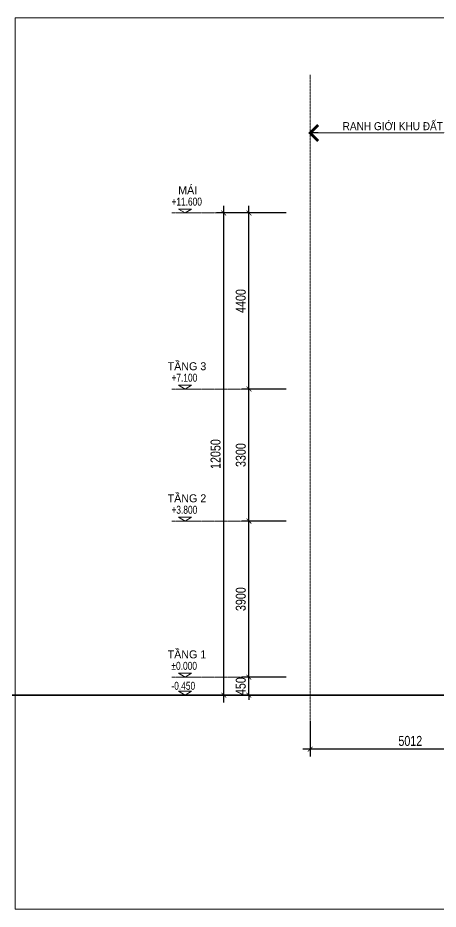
# Model space of a CAD drawing. Header units: millimetres. Extents: x 33748 to 451939, y -263262 to 62681.
# Drawn here: x 305517 to 316030, y -29645 to -7370 of the extents above; entities that cross this region are included whole.
import ezdxf

# ---------------------------------------------------------------- set-up
doc = ezdxf.new("R2010")
doc.units = ezdxf.units.MM
doc.header["$PDMODE"] = 98
doc.linetypes.add('CENTER', pattern=[50.8, 31.75, -6.35, 6.35, -6.35])
doc.linetypes.add('HIDDEN', pattern=[0.375, 0.25, -0.125])
doc.layers.get('Defpoints').update_dxf_attribs({"color": 202, "lineweight": 13})
for name, color, linetype, lineweight in [('-CENTER', 143, 'CENTER', 13), ('-DIM', 9, 'Continuous', 13), ('-KH', 143, 'Continuous', 13), ('-RANH GIOI KHU DAT', 12, 'CENTER', 18), ('-TEXT', 7, 'Continuous', 15), ('-WALL', 4, 'Continuous', 35), ('A72', 9, 'Continuous', 5)]:
    doc.layers.add(name, color=color, linetype=linetype, lineweight=lineweight)
doc.layers.add('12. NET DIM', color=9, linetype='Continuous')
doc.styles.add('1', font='arial.ttf')
doc.styles.add('AVANH', font='', dxfattribs={"width": 0.8})
doc.styles.add('vnavanth', font='', dxfattribs={"width": 0.8})
doc.styles.add('X-5M-DH-TUM1$0$AVANTH', font='arial.ttf', dxfattribs={"width": 0.9})
doc.styles.add('X-ALL-SECTION$0$ROMANS', font='arial.ttf')
doc.styles.get('AVANH').set_extended_font_data('.VnAvantH')
doc.styles.get('vnavanth').set_extended_font_data('.VnAvantH')
doc.dimstyles.new('C_100A3', dxfattribs={"dimscale": 100, "dimtxt": 2.5, "dimasz": 1.2, "dimexe": 1.8, "dimexo": 0, "dimgap": 0.75, "dimtad": 1, "dimdec": 0, "dimzin": 0, "dimdsep": 46, "dimtxsty": 'AVANH', "dimblk": 'ARCHTICK', "dimcen": 0, "dimdle": 1.8, "dimclrd": 256, "dimclre": 256, "dimclrt": 7, "dimadec": 0, "dimazin": 0, "dimtfac": 0.0001, "dimtdec": 0, "dimtix": 1, "dimtmove": 2, "dimatfit": 3, "dimldrblk": 'ARCHTICK', "dimfxl": 1.8, "dimtolj": 1, "dimtzin": 0, "dimarcsym": 0})
doc.dimstyles.new('X-ALL-SECTION$0$ARROWS', dxfattribs={"dimscale": 100, "dimtxt": 2, "dimasz": 1, "dimexe": 2, "dimexo": 5, "dimgap": 1, "dimtad": 1, "dimdec": 0, "dimzin": 0, "dimdsep": 46, "dimtxsty": 'X-ALL-SECTION$0$ROMANS', "dimblk": 'X-ALL-SECTION$0$ARROWS', "dimcen": 0, "dimclrd": 256, "dimclre": 256, "dimclrt": 256, "dimazin": 0, "dimtfac": 0.5, "dimtdec": 0, "dimtofl": 0, "dimtmove": 2, "dimatfit": 3, "dimldrblk": 'X-ALL-SECTION$0$ARROWS', "dimfxl": 1, "dimtolj": 1, "dimtzin": 0, "dimlwd": -1, "dimlwe": -1, "dimarcsym": 0})

# ---------------------------------------------------------------- blocks, each defined once
blk = doc.blocks.new('_ARCHTICK')
at = {"const_width": 0.15}
blk.add_lwpolyline([(-0.5, -0.5), (0.5, 0.5)], dxfattribs=at)
blk = doc.blocks.new('*D353')
at = {"layer": '12. NET DIM', "lineweight": -2, "transparency": 16777216}
for p, q in [((312828, -24949), (312828, -25827)), ((317839, -24949), (317839, -25827)), ((318019, -25647), (312648, -25647))]:
    blk.add_line(p, q, dxfattribs=at)
at = {"layer": 'Defpoints', "color": 0, "transparency": 16777216}
for p in [(312828, -24949), (317839, -24949), (312828, -25647)]:
    blk.add_point(p, dxfattribs=at)
at = {"layer": '12. NET DIM', "lineweight": -2, "transparency": 16777216, "xscale": 120, "yscale": 120, "zscale": 120, "rotation": 180}
blk.add_blockref('_ARCHTICK', (312828, -25647), dxfattribs=at)
at = {"layer": '12. NET DIM', "lineweight": -2, "transparency": 16777216, "xscale": 120, "yscale": 120, "zscale": 120}
blk.add_blockref('_ARCHTICK', (317839, -25647), dxfattribs=at)
at = {"layer": '12. NET DIM', "color": 7, "transparency": 16777216, "insert": (315333, -25442), "char_height": 250, "attachment_point": 5, "style": 'AVANH'}
blk.add_mtext('\\A1;5012', dxfattribs=at)
blk = doc.blocks.new('X-ALL-SECTION$0$ARROWS')
blk.add_line((-1, 0), (0, 0))
at = {"const_width": 0.35}
blk.add_lwpolyline([(-1, -1), (0, 0), (-1, 1)], dxfattribs=at)
blk = doc.blocks.new('*D684')
at = {"layer": '-DIM', "lineweight": -2, "transparency": 16777216}
for p, q in [((311297, -24027), (311297, -19767)), ((312228, -19947), (311117, -19947)), ((312228, -23847), (311117, -23847))]:
    blk.add_line(p, q, dxfattribs=at)
at = {"layer": 'Defpoints', "color": 0, "transparency": 16777216}
for p in [(311297, -19947), (312228, -19947), (312228, -23847)]:
    blk.add_point(p, dxfattribs=at)
at = {"layer": '-DIM', "lineweight": -2, "transparency": 16777216, "xscale": 120, "yscale": 120, "zscale": 120}
for p, rotation in [((311297, -19947), 90), ((311297, -23847), 270)]:
    blk.add_blockref('_ARCHTICK', p, dxfattribs=dict(at, rotation=rotation))
at = {"layer": '-DIM', "color": 7, "transparency": 16777216, "insert": (311093, -21897), "char_height": 250, "attachment_point": 5, "rotation": 90, "style": 'AVANH'}
blk.add_mtext('\\A1;3900', dxfattribs=at)
blk = doc.blocks.new('*D685')
at = {"layer": '-DIM', "lineweight": -2, "transparency": 16777216}
for p, q in [((311297, -20127), (311297, -16467)), ((312228, -16647), (311117, -16647)), ((312228, -19947), (311117, -19947))]:
    blk.add_line(p, q, dxfattribs=at)
at = {"layer": 'Defpoints', "color": 0, "transparency": 16777216}
for p in [(311297, -16647), (312228, -16647), (312228, -19947)]:
    blk.add_point(p, dxfattribs=at)
at = {"layer": '-DIM', "lineweight": -2, "transparency": 16777216, "xscale": 120, "yscale": 120, "zscale": 120}
for p, rotation in [((311297, -16647), 90), ((311297, -19947), 270)]:
    blk.add_blockref('_ARCHTICK', p, dxfattribs=dict(at, rotation=rotation))
at = {"layer": '-DIM', "color": 7, "transparency": 16777216, "insert": (311093, -18297), "char_height": 250, "attachment_point": 5, "rotation": 90, "style": 'AVANH'}
blk.add_mtext('\\A1;3300', dxfattribs=at)
blk = doc.blocks.new('*D686')
at = {"layer": '-DIM', "lineweight": -2, "transparency": 16777216}
for p, q in [((311297, -23847), (311297, -23727)), ((312228, -23847), (311117, -23847)), ((311297, -24297), (311297, -23847)), ((312228, -24297), (311117, -24297)), ((311297, -24297), (311297, -24417))]:
    blk.add_line(p, q, dxfattribs=at)
at = {"layer": 'Defpoints', "color": 0, "transparency": 16777216}
for p in [(311297, -23847), (312228, -23847), (312228, -24297)]:
    blk.add_point(p, dxfattribs=at)
at = {"layer": '-DIM', "lineweight": -2, "transparency": 16777216, "xscale": 120, "yscale": 120, "zscale": 120}
for p, rotation in [((311297, -23847), 270), ((311297, -24297), 90)]:
    blk.add_blockref('_ARCHTICK', p, dxfattribs=dict(at, rotation=rotation))
at = {"layer": '-DIM', "color": 7, "transparency": 16777216, "insert": (311093, -24072), "char_height": 250, "attachment_point": 5, "rotation": 90, "style": 'AVANH'}
blk.add_mtext('\\A1;450', dxfattribs=at)
blk = doc.blocks.new('*D716')
at = {"layer": '-DIM', "lineweight": -2, "transparency": 16777216}
for p, q in [((312228, -12247), (311117, -12247)), ((311297, -16827), (311297, -12067)), ((312228, -16647), (311117, -16647))]:
    blk.add_line(p, q, dxfattribs=at)
at = {"layer": 'Defpoints', "color": 0, "transparency": 16777216}
for p in [(311297, -12247), (312228, -12247), (312228, -16647)]:
    blk.add_point(p, dxfattribs=at)
at = {"layer": '-DIM', "lineweight": -2, "transparency": 16777216, "xscale": 120, "yscale": 120, "zscale": 120}
for p, rotation in [((311297, -12247), 90), ((311297, -16647), 270)]:
    blk.add_blockref('_ARCHTICK', p, dxfattribs=dict(at, rotation=rotation))
at = {"layer": '-DIM', "color": 7, "transparency": 16777216, "insert": (311093, -14447), "char_height": 250, "attachment_point": 5, "rotation": 90, "style": 'AVANH'}
blk.add_mtext('\\A1;4400', dxfattribs=at)
blk = doc.blocks.new('*D717')
at = {"layer": '-DIM', "lineweight": -2, "transparency": 16777216}
for p, q in [((312228, -12247), (310487, -12247)), ((310667, -24477), (310667, -12067)), ((312228, -24297), (310487, -24297))]:
    blk.add_line(p, q, dxfattribs=at)
at = {"layer": 'Defpoints', "color": 0, "transparency": 16777216}
for p in [(310667, -12247), (312228, -12247), (312228, -24297)]:
    blk.add_point(p, dxfattribs=at)
at = {"layer": '-DIM', "lineweight": -2, "transparency": 16777216, "xscale": 120, "yscale": 120, "zscale": 120}
for p, rotation in [((310667, -12247), 90), ((310667, -24297), 270)]:
    blk.add_blockref('_ARCHTICK', p, dxfattribs=dict(at, rotation=rotation))
at = {"layer": '-DIM', "color": 7, "transparency": 16777216, "insert": (310463, -18272), "char_height": 250, "attachment_point": 5, "rotation": 90, "style": 'AVANH'}
blk.add_mtext('\\A1;12050', dxfattribs=at)

msp = doc.modelspace()

# ---------------------------------------------------------------- linework, layer by layer
at = {"layer": '-CENTER', "ltscale": 0.1}
for p, q in [((309366.5, -12246.6), (312227.5, -12246.6)), ((309366.5, -16646.8), (312227.5, -16646.8)), ((309366.5, -19946.8), (312227.5, -19946.8)), ((309366.5, -23846.8), (312227.5, -23846.8)), ((309366.5, -24296.8), (312227.5, -24296.8))]:
    msp.add_line(p, q, dxfattribs=at)
at = {"layer": '-KH'}
for p, q in [((309548.5, -12246.6), (309848.4, -12246.6)), ((309548.5, -16646.8), (309848.4, -16646.8)), ((309548.5, -19946.8), (309848.4, -19946.8)), ((309548.5, -23846.8), (309848.4, -23846.8)), ((309548.5, -24296.8), (309848.4, -24296.8))]:
    msp.add_line(p, q, dxfattribs=at)
for points in [[(309857.5, -12150.6), (309539.4, -12150.6), (309698.4, -12246.6)], [(309857.5, -16550.8), (309539.4, -16550.8), (309698.4, -16646.8)], [(309857.5, -19850.8), (309539.4, -19850.8), (309698.4, -19946.8)], [(309857.5, -23750.8), (309539.4, -23750.8), (309698.4, -23846.8)], [(309857.5, -24200.8), (309539.4, -24200.8), (309698.4, -24296.8)]]:
    msp.add_lwpolyline(points, close=True, dxfattribs=at)
for points in [[(309698.4, -12246.6), (309698.4, -12150.6), (309857.5, -12150.6), (309698.4, -12246.6)], [(309698.4, -16646.8), (309698.4, -16550.8), (309857.5, -16550.8), (309698.4, -16646.8)], [(309698.4, -19946.8), (309698.4, -19850.8), (309857.5, -19850.8), (309698.4, -19946.8)], [(309698.4, -23846.8), (309698.4, -23750.8), (309857.5, -23750.8), (309698.4, -23846.8)], [(309698.4, -24296.8), (309698.4, -24200.8), (309857.5, -24200.8), (309698.4, -24296.8)]]:
    msp.add_solid(points, dxfattribs=at)
at = {"layer": '-RANH GIOI KHU DAT', "linetype": 'HIDDEN', "ltscale": 10}
msp.add_lwpolyline([(312827.5, -25075.9), (312827.5, -8797.4)], dxfattribs=at)
at = {"layer": '-WALL'}
msp.add_line((273947.2, -24296.8), (399947.2, -24296.8), dxfattribs=at)
at = {"layer": 'Defpoints'}
msp.add_lwpolyline([(305447.2, -29645.1), (336947.2, -29645.1), (336947.2, -7370.1), (305447.2, -7370.1)], close=True, dxfattribs=at)

# ---------------------------------------------------------------- texts
at = {"layer": '-TEXT', "color": 2, "style": 'X-5M-DH-TUM1$0$AVANTH', "width": 0.9}
msp.add_text('RANH GIỚI KHU ĐẤT', height=200, dxfattribs=at).set_placement((313640.7, -10177.5))
at = {"layer": '-TEXT', "color": 2, "style": 'vnavanth'}
for s, height, p in [('M¸I', 200, (309527.2, -11777.3)), ('TÇNG 3', 200, (309263.7, -16177.5)), ('TÇNG 2', 199.96, (309263.7, -19477.5)), ('TÇNG 1', 199.96, (309263.7, -23377.5))]:
    msp.add_text(s, height=height, dxfattribs=at).set_placement(p)
at = {"layer": '-TEXT', "style": '1', "width": 0.75}
for s, p in [('+11.600', (309358.4, -12063.3)), ('+7.100', (309358.4, -16463.5)), ('+3.800', (309358.4, -19763.5)), ('%%P0.000', (309358.4, -23663.5)), ('-0.450', (309358.4, -24163.3))]:
    msp.add_text(s, height=200, dxfattribs=at).set_placement(p)

# ---------------------------------------------------------------- dimensions: what is measured, and where the dimension line sits
at = {"layer": '-DIM'}
for base, p1, p2, picture, middle in [((310667.4, -12246.6), (312227.5, -24296.8), (312227.5, -12246.6), '*D717', (310463.1, -18271.7)), ((311297.3, -12246.6), (312227.5, -16646.8), (312227.5, -12246.6), '*D716', (311093, -14446.7)), ((311297.3, -16646.8), (312227.5, -19946.8), (312227.5, -16646.8), '*D685', (311093, -18296.8)), ((311297.3, -19946.8), (312227.5, -23846.8), (312227.5, -19946.8), '*D684', (311093, -21896.8)), ((311297.3, -23846.8), (312227.5, -24296.8), (312227.5, -23846.8), '*D686', (311093, -24071.8))]:
    dim = msp.add_linear_dim(base=base, p1=p1, p2=p2, angle=90, dimstyle='C_100A3', dxfattribs=at)
    dim.commit()
    dim.dimension.update_dxf_attribs({"geometry": picture, "text_midpoint": middle})
at = {"layer": '12. NET DIM'}
dim = msp.add_linear_dim(base=(312827.5018, -25646.6247), p1=(317839.0397, -24948.937), p2=(312827.5018, -24948.937), dimstyle='C_100A3', dxfattribs=at)
dim.commit()
dim.dimension.update_dxf_attribs({"geometry": '*D353', "text_midpoint": (315333.2707, -25442.3286)})

# ---------------------------------------------------------------- leaders
at = {"layer": 'A72'}
msp.add_leader([(312827.5, -10247.5), (316178.6, -10247.5)], dimstyle='X-ALL-SECTION$0$ARROWS', override={"dimasz": 2, "dimtad": 0}, dxfattribs=at)

doc.saveas('drawing.dxf')
